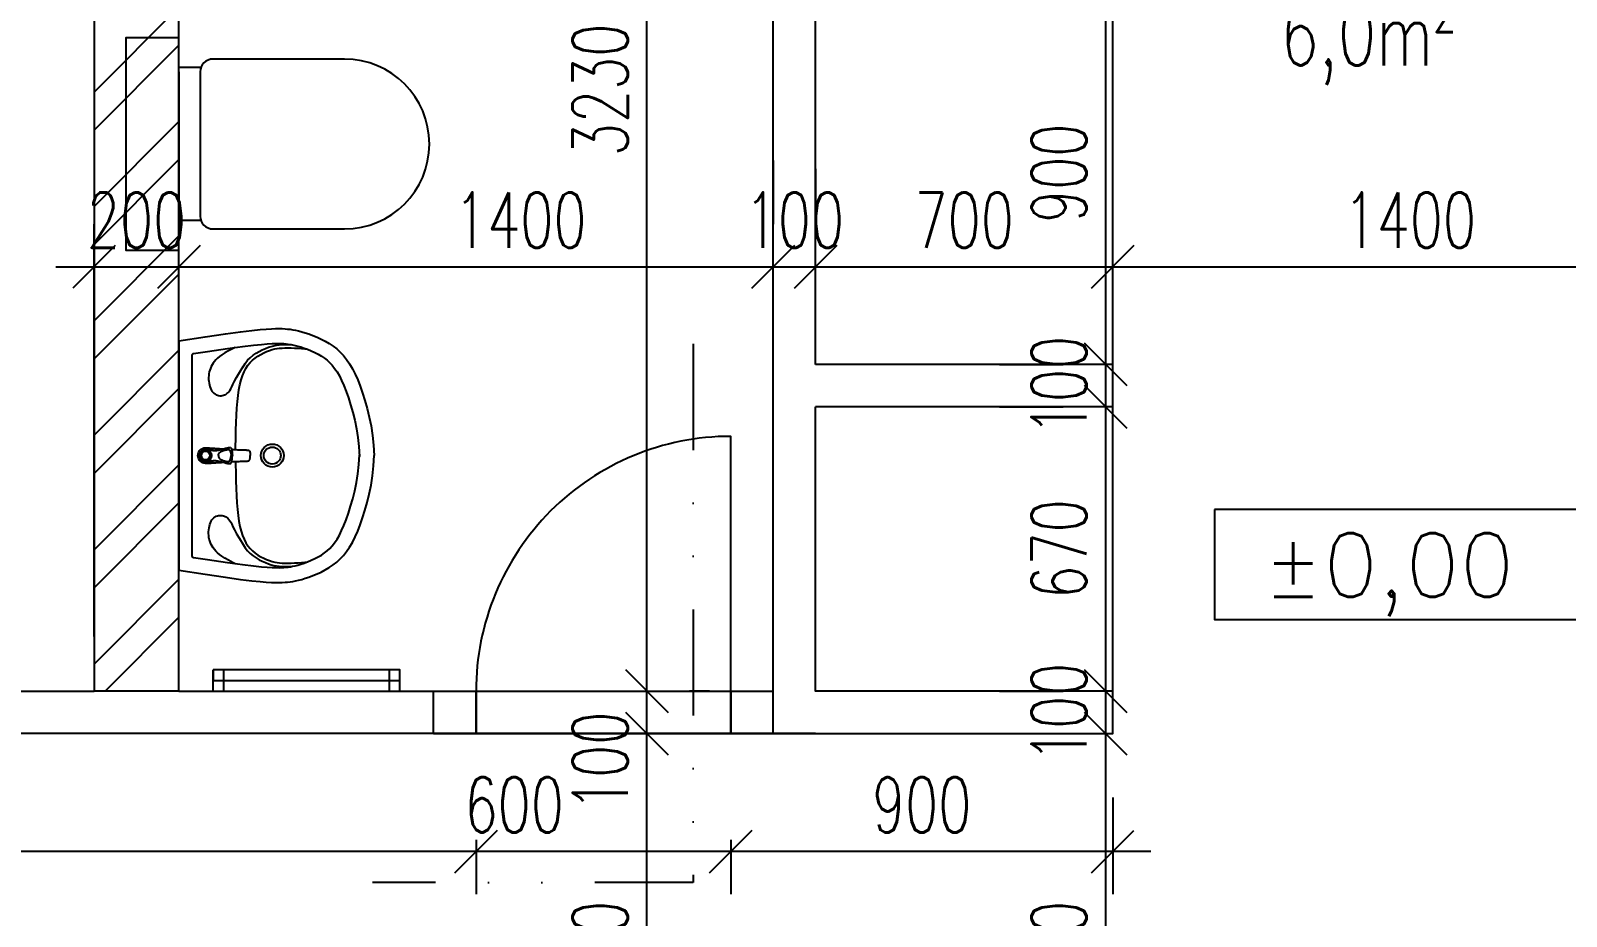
# Model space of a CAD drawing. Header units: millimetres. Extents: x 462666 to 1244237, y 2328025 to 3795663.
# Drawn here: x 1081926 to 1085544, y 2841791 to 2843876 of the extents above; entities that cross this region are included whole.
import ezdxf
from ezdxf.enums import TextEntityAlignment as Align
from ezdxf.lldxf.tags import DXFTag

# ---------------------------------------------------------------- set-up
doc = ezdxf.new("R2010")
doc.units = ezdxf.units.MM
doc.linetypes.add('DIVIDE2', pattern=[0.625, 0.25, -0.125, 0, -0.125, 0, -0.125])
for name, color, linetype in [('DIM_100', 64, 'Continuous'), ('DVE_REZ', 1, 'Continuous'), ('KOTY', 96, 'Continuous'), ('MUR_POH', 64, 'Continuous'), ('MUR_REZ', 3, 'Continuous'), ('NAB_ZAR', 14, 'Continuous'), ('PLO_LIN', 6, 'Continuous'), ('POP_100', 8, 'Continuous'), ('SAN-POH', 151, 'Continuous')]:
    doc.layers.add(name, color=color, linetype=linetype)
doc.styles.add('ROMANS', font='arial.ttf', dxfattribs={"width": 0.85})
doc.styles.add('SIMPLEX', font='SIMPLEX.SHX', dxfattribs={"width": 0.7})
tags = doc.linetypes.add('DASHED', pattern=[0.75, 0.5, -0.25]).pattern_tags.tags
tags[6:7] = [DXFTag(74, 4), DXFTag(75, 0), DXFTag(340, '0'), DXFTag(46, 1.0), DXFTag(50, 0.0), DXFTag(44, 0.0), DXFTag(45, 0.0)]
tags[4:5] = [DXFTag(74, 4), DXFTag(75, 0), DXFTag(340, '0'), DXFTag(46, 1.0), DXFTag(50, 0.0), DXFTag(44, 0.0), DXFTag(45, 0.0)]
doc.dimstyles.new('PAJO1-studia', dxfattribs={"dimtxt": 160, "dimasz": 100, "dimexe": 100, "dimexo": 250, "dimgap": 45, "dimtad": 1, "dimdec": 0, "dimrnd": 5, "dimtxsty": 'ROMANS', "dimblk": 'OBLIQUE', "dimcen": 200, "dimdle": 90, "dimadec": 0, "dimazin": 0, "dimtfac": 1, "dimtdec": 0, "dimtmove": 1, "dimatfit": 3, "dimfxl": 1, "dimarcsym": 0})

# ---------------------------------------------------------------- blocks, each defined once
blk = doc.blocks.new('_OBLIQUE')
at = {"color": 0, "linetype": 'ByBlock'}
blk.add_line((-0.5, -0.5), (0.5, 0.5), dxfattribs=at)
blk = doc.blocks.new('*D117')
at = {"layer": 'Defpoints', "color": 0}
for p in [(1083275.2, 2842221.3), (1083377.8, 2842221.3), (1083800.2, 2841121.3)]:
    blk.add_point(p, dxfattribs=at)
at = {"layer": 'KOTY', "color": 0, "lineweight": -2}
for p, q in [((1083377.8, 2841031.3), (1083377.8, 2842311.3)), ((1083525.2, 2842221.3), (1083477.8, 2842221.3)), ((1083550.2, 2841121.3), (1083277.8, 2841121.3))]:
    blk.add_line(p, q, dxfattribs=at)
at = {"layer": 'KOTY', "color": 0, "lineweight": -2, "xscale": 100, "yscale": 100, "zscale": 100}
for p, rotation in [((1083377.8, 2842221.3), 90), ((1083377.8, 2841121.3), 270)]:
    blk.add_blockref('_OBLIQUE', p, dxfattribs=dict(at, rotation=rotation))
at = {"layer": 'KOTY', "color": 0, "insert": (1083267.8, 2841671.3), "char_height": 130, "attachment_point": 5, "rotation": 90, "style": 'SIMPLEX'}
blk.add_mtext('1100', dxfattribs=at)
blk = doc.blocks.new('*D116')
at = {"layer": 'Defpoints', "color": 0}
for p in [(1083275.2, 2842321.3), (1083377.8, 2842321.3), (1083275.2, 2842221.3)]:
    blk.add_point(p, dxfattribs=at)
at = {"layer": 'KOTY', "color": 0, "lineweight": -2}
for p, q in [((1083377.8, 2842131.3), (1083377.8, 2842411.3)), ((1083525.2, 2842321.3), (1083477.8, 2842321.3)), ((1083525.2, 2842221.3), (1083477.8, 2842221.3))]:
    blk.add_line(p, q, dxfattribs=at)
at = {"layer": 'KOTY', "color": 0, "lineweight": -2, "xscale": 100, "yscale": 100, "zscale": 100}
for p, rotation in [((1083377.8, 2842321.3), 90), ((1083377.8, 2842221.3), 270)]:
    blk.add_blockref('_OBLIQUE', p, dxfattribs=dict(at, rotation=rotation))
at = {"layer": 'KOTY', "color": 0, "insert": (1083267.8, 2842156.1), "char_height": 130, "attachment_point": 5, "rotation": 90, "style": 'SIMPLEX'}
blk.add_mtext('100', dxfattribs=at)
blk = doc.blocks.new('*D115')
at = {"layer": 'Defpoints', "color": 0}
for p in [(1083377.8, 2845551.6), (1083675.2, 2845551.6), (1083275.2, 2842321.3)]:
    blk.add_point(p, dxfattribs=at)
at = {"layer": 'KOTY', "color": 0, "lineweight": -2}
for p, q in [((1083377.8, 2842231.3), (1083377.8, 2845641.6)), ((1083425.2, 2845551.6), (1083277.8, 2845551.6)), ((1083525.2, 2842321.3), (1083477.8, 2842321.3))]:
    blk.add_line(p, q, dxfattribs=at)
at = {"layer": 'KOTY', "color": 0, "lineweight": -2, "xscale": 100, "yscale": 100, "zscale": 100}
for p, rotation in [((1083377.8, 2845551.6), 90), ((1083377.8, 2842321.3), 270)]:
    blk.add_blockref('_OBLIQUE', p, dxfattribs=dict(at, rotation=rotation))
at = {"layer": 'KOTY', "color": 0, "insert": (1083267.8, 2843737), "char_height": 130, "attachment_point": 5, "rotation": 90, "style": 'SIMPLEX'}
blk.add_mtext('3230', dxfattribs=at)
blk = doc.blocks.new('*D253')
at = {"layer": 'Defpoints', "color": 0}
for p in [(1084475.2, 2842321.3), (1083575.2, 2842221.3), (1083575.2, 2841943.5)]:
    blk.add_point(p, dxfattribs=at)
at = {"layer": 'KOTY', "color": 0, "lineweight": -2}
for p, q in [((1084475.2, 2842071.3), (1084475.2, 2841843.5)), ((1083575.2, 2841971.3), (1083575.2, 2841843.5)), ((1084565.2, 2841943.5), (1083485.2, 2841943.5))]:
    blk.add_line(p, q, dxfattribs=at)
at = {"layer": 'KOTY', "color": 0, "lineweight": -2, "xscale": 100, "yscale": 100, "zscale": 100, "rotation": 180}
blk.add_blockref('_OBLIQUE', (1083575.2, 2841943.5), dxfattribs=at)
at = {"layer": 'KOTY', "color": 0, "lineweight": -2, "xscale": 100, "yscale": 100, "zscale": 100}
blk.add_blockref('_OBLIQUE', (1084475.2, 2841943.5), dxfattribs=at)
at = {"layer": 'KOTY', "color": 0, "insert": (1084025.2, 2842053.5), "char_height": 130, "attachment_point": 5, "style": 'SIMPLEX'}
blk.add_mtext('900', dxfattribs=at)
blk = doc.blocks.new('*D254')
at = {"layer": 'Defpoints', "color": 0}
for p in [(1082975.2, 2842221.3), (1083575.2, 2842221.3), (1082975.2, 2841943.5)]:
    blk.add_point(p, dxfattribs=at)
at = {"layer": 'KOTY', "color": 0, "lineweight": -2}
for p, q in [((1082975.2, 2841971.3), (1082975.2, 2841843.5)), ((1083575.2, 2841971.3), (1083575.2, 2841843.5)), ((1083665.2, 2841943.5), (1082885.2, 2841943.5))]:
    blk.add_line(p, q, dxfattribs=at)
at = {"layer": 'KOTY', "color": 0, "lineweight": -2, "xscale": 100, "yscale": 100, "zscale": 100, "rotation": 180}
blk.add_blockref('_OBLIQUE', (1082975.2, 2841943.5), dxfattribs=at)
at = {"layer": 'KOTY', "color": 0, "lineweight": -2, "xscale": 100, "yscale": 100, "zscale": 100}
blk.add_blockref('_OBLIQUE', (1083575.2, 2841943.5), dxfattribs=at)
at = {"layer": 'KOTY', "color": 0, "insert": (1083065.2, 2842053.5), "char_height": 130, "attachment_point": 5, "style": 'SIMPLEX'}
blk.add_mtext('600', dxfattribs=at)
blk = doc.blocks.new('*D255')
at = {"layer": 'Defpoints', "color": 0}
for p in [(1079412.6, 2842221.3), (1082975.2, 2842221.3), (1079412.6, 2841943.5)]:
    blk.add_point(p, dxfattribs=at)
at = {"layer": 'KOTY', "color": 0, "lineweight": -2}
for p, q in [((1079412.6, 2841971.3), (1079412.6, 2841843.5)), ((1082975.2, 2841971.3), (1082975.2, 2841843.5)), ((1083065.2, 2841943.5), (1079322.6, 2841943.5))]:
    blk.add_line(p, q, dxfattribs=at)
at = {"layer": 'KOTY', "color": 0, "lineweight": -2, "xscale": 100, "yscale": 100, "zscale": 100, "rotation": 180}
blk.add_blockref('_OBLIQUE', (1079412.6, 2841943.5), dxfattribs=at)
at = {"layer": 'KOTY', "color": 0, "lineweight": -2, "xscale": 100, "yscale": 100, "zscale": 100}
blk.add_blockref('_OBLIQUE', (1082975.2, 2841943.5), dxfattribs=at)
at = {"layer": 'KOTY', "color": 0, "insert": (1081193.9, 2842053.5), "char_height": 130, "attachment_point": 5, "style": 'SIMPLEX'}
blk.add_mtext('3565', dxfattribs=at)
blk = doc.blocks.new('*D266')
at = {"layer": 'Defpoints', "color": 0}
for p in [(1084458.7, 2842221.3), (1084458.7, 2842221.3), (1084775.2, 2841121.3)]:
    blk.add_point(p, dxfattribs=at)
at = {"layer": 'KOTY', "color": 0, "lineweight": -2}
for p, q in [((1084458.7, 2841031.3), (1084458.7, 2842311.3)), ((1084208.7, 2842221.3), (1084358.7, 2842221.3)), ((1084525.2, 2841121.3), (1084358.7, 2841121.3))]:
    blk.add_line(p, q, dxfattribs=at)
at = {"layer": 'KOTY', "color": 0, "lineweight": -2, "xscale": 100, "yscale": 100, "zscale": 100}
for p, rotation in [((1084458.7, 2842221.3), 90), ((1084458.7, 2841121.3), 270)]:
    blk.add_blockref('_OBLIQUE', p, dxfattribs=dict(at, rotation=rotation))
at = {"layer": 'KOTY', "color": 0, "insert": (1084348.7, 2841671.3), "char_height": 130, "attachment_point": 5, "rotation": 90, "style": 'SIMPLEX'}
blk.add_mtext('1100', dxfattribs=at)
blk = doc.blocks.new('*D267')
at = {"layer": 'Defpoints', "color": 0}
for p in [(1084458.7, 2842321.3), (1084458.7, 2842321.3), (1084458.7, 2842221.3)]:
    blk.add_point(p, dxfattribs=at)
at = {"layer": 'KOTY', "color": 0, "lineweight": -2}
for p, q in [((1084458.7, 2842131.3), (1084458.7, 2842411.3)), ((1084208.7, 2842321.3), (1084358.7, 2842321.3)), ((1084208.7, 2842221.3), (1084358.7, 2842221.3))]:
    blk.add_line(p, q, dxfattribs=at)
at = {"layer": 'KOTY', "color": 0, "lineweight": -2, "xscale": 100, "yscale": 100, "zscale": 100}
for p, rotation in [((1084458.7, 2842321.3), 90), ((1084458.7, 2842221.3), 270)]:
    blk.add_blockref('_OBLIQUE', p, dxfattribs=dict(at, rotation=rotation))
at = {"layer": 'KOTY', "color": 0, "insert": (1084348.7, 2842271.3), "char_height": 130, "attachment_point": 5, "rotation": 90, "style": 'SIMPLEX'}
blk.add_mtext('100', dxfattribs=at)
blk = doc.blocks.new('*D268')
at = {"layer": 'Defpoints', "color": 0}
for p in [(1084458.7, 2842990.8), (1084458.7, 2842990.8), (1084458.7, 2842321.3)]:
    blk.add_point(p, dxfattribs=at)
at = {"layer": 'KOTY', "color": 0, "lineweight": -2}
for p, q in [((1084458.7, 2842231.3), (1084458.7, 2843080.8)), ((1084208.7, 2842990.8), (1084358.7, 2842990.8)), ((1084208.7, 2842321.3), (1084358.7, 2842321.3))]:
    blk.add_line(p, q, dxfattribs=at)
at = {"layer": 'KOTY', "color": 0, "lineweight": -2, "xscale": 100, "yscale": 100, "zscale": 100}
for p, rotation in [((1084458.7, 2842990.8), 90), ((1084458.7, 2842321.3), 270)]:
    blk.add_blockref('_OBLIQUE', p, dxfattribs=dict(at, rotation=rotation))
at = {"layer": 'KOTY', "color": 0, "insert": (1084348.7, 2842656), "char_height": 130, "attachment_point": 5, "rotation": 90, "style": 'SIMPLEX'}
blk.add_mtext('670', dxfattribs=at)
blk = doc.blocks.new('*D269')
at = {"layer": 'Defpoints', "color": 0}
for p in [(1084458.7, 2843090.8), (1084458.7, 2843090.8), (1084458.7, 2842990.8)]:
    blk.add_point(p, dxfattribs=at)
at = {"layer": 'KOTY', "color": 0, "lineweight": -2}
for p, q in [((1084458.7, 2842900.8), (1084458.7, 2843180.8)), ((1084208.7, 2843090.8), (1084358.7, 2843090.8)), ((1084208.7, 2842990.8), (1084358.7, 2842990.8))]:
    blk.add_line(p, q, dxfattribs=at)
at = {"layer": 'KOTY', "color": 0, "lineweight": -2, "xscale": 100, "yscale": 100, "zscale": 100}
for p, rotation in [((1084458.7, 2843090.8), 90), ((1084458.7, 2842990.8), 270)]:
    blk.add_blockref('_OBLIQUE', p, dxfattribs=dict(at, rotation=rotation))
at = {"layer": 'KOTY', "color": 0, "insert": (1084348.7, 2843040.8), "char_height": 130, "attachment_point": 5, "rotation": 90, "style": 'SIMPLEX'}
blk.add_mtext('100', dxfattribs=at)
blk = doc.blocks.new('*D270')
at = {"layer": 'Defpoints', "color": 0}
for p in [(1084458.7, 2843990.8), (1084475.2, 2843990.8), (1084458.7, 2843090.8)]:
    blk.add_point(p, dxfattribs=at)
at = {"layer": 'KOTY', "color": 0, "lineweight": -2}
for p, q in [((1084458.7, 2843000.8), (1084458.7, 2844080.8)), ((1084225.2, 2843990.8), (1084358.7, 2843990.8)), ((1084208.7, 2843090.8), (1084358.7, 2843090.8))]:
    blk.add_line(p, q, dxfattribs=at)
at = {"layer": 'KOTY', "color": 0, "lineweight": -2, "xscale": 100, "yscale": 100, "zscale": 100}
for p, rotation in [((1084458.7, 2843990.8), 90), ((1084458.7, 2843090.8), 270)]:
    blk.add_blockref('_OBLIQUE', p, dxfattribs=dict(at, rotation=rotation))
at = {"layer": 'KOTY', "color": 0, "insert": (1084348.7, 2843540.8), "char_height": 130, "attachment_point": 5, "rotation": 90, "style": 'SIMPLEX'}
blk.add_mtext('900', dxfattribs=at)
blk = doc.blocks.new('*D314')
at = {"layer": 'Defpoints', "color": 0}
for p in [(1082275.2, 2843320.5), (1082075.2, 2842199.7), (1082275.2, 2842199.7)]:
    blk.add_point(p, dxfattribs=at)
at = {"layer": 'KOTY', "color": 0, "lineweight": -2}
for p, q in [((1082075.2, 2842449.7), (1082075.2, 2843420.5)), ((1082275.2, 2842449.7), (1082275.2, 2843420.5)), ((1081985.2, 2843320.5), (1082365.2, 2843320.5))]:
    blk.add_line(p, q, dxfattribs=at)
at = {"layer": 'KOTY', "color": 0, "lineweight": -2, "xscale": 100, "yscale": 100, "zscale": 100, "rotation": 180}
blk.add_blockref('_OBLIQUE', (1082075.2, 2843320.5), dxfattribs=at)
at = {"layer": 'KOTY', "color": 0, "lineweight": -2, "xscale": 100, "yscale": 100, "zscale": 100}
blk.add_blockref('_OBLIQUE', (1082275.2, 2843320.5), dxfattribs=at)
at = {"layer": 'KOTY', "color": 0, "insert": (1082175.2, 2843430.5), "char_height": 130, "attachment_point": 5, "style": 'SIMPLEX'}
blk.add_mtext('200', dxfattribs=at)
blk = doc.blocks.new('*D315')
at = {"layer": 'Defpoints', "color": 0}
for p in [(1083675.2, 2843320.5), (1083675.2, 2843320.5), (1082275.2, 2842199.7)]:
    blk.add_point(p, dxfattribs=at)
at = {"layer": 'KOTY', "color": 0, "lineweight": -2}
for p, q in [((1083675.2, 2843570.5), (1083675.2, 2843420.5)), ((1082275.2, 2842449.7), (1082275.2, 2843420.5)), ((1082185.2, 2843320.5), (1083765.2, 2843320.5))]:
    blk.add_line(p, q, dxfattribs=at)
at = {"layer": 'KOTY', "color": 0, "lineweight": -2, "xscale": 100, "yscale": 100, "zscale": 100, "rotation": 180}
blk.add_blockref('_OBLIQUE', (1082275.2, 2843320.5), dxfattribs=at)
at = {"layer": 'KOTY', "color": 0, "lineweight": -2, "xscale": 100, "yscale": 100, "zscale": 100}
blk.add_blockref('_OBLIQUE', (1083675.2, 2843320.5), dxfattribs=at)
at = {"layer": 'KOTY', "color": 0, "insert": (1083079.5, 2843430.5), "char_height": 130, "attachment_point": 5, "style": 'SIMPLEX'}
blk.add_mtext('1400', dxfattribs=at)
blk = doc.blocks.new('*D316')
at = {"layer": 'Defpoints', "color": 0}
for p in [(1083675.2, 2843320.5), (1083775.2, 2843320.5), (1083775.2, 2843301.4)]:
    blk.add_point(p, dxfattribs=at)
at = {"layer": 'KOTY', "color": 0, "lineweight": -2}
for p, q in [((1083675.2, 2843570.5), (1083675.2, 2843420.5)), ((1083775.2, 2843551.4), (1083775.2, 2843420.5)), ((1083585.2, 2843320.5), (1083865.2, 2843320.5))]:
    blk.add_line(p, q, dxfattribs=at)
at = {"layer": 'KOTY', "color": 0, "lineweight": -2, "xscale": 100, "yscale": 100, "zscale": 100, "rotation": 180}
blk.add_blockref('_OBLIQUE', (1083675.2, 2843320.5), dxfattribs=at)
at = {"layer": 'KOTY', "color": 0, "lineweight": -2, "xscale": 100, "yscale": 100, "zscale": 100}
blk.add_blockref('_OBLIQUE', (1083775.2, 2843320.5), dxfattribs=at)
at = {"layer": 'KOTY', "color": 0, "insert": (1083725.2, 2843430.5), "char_height": 130, "attachment_point": 5, "style": 'SIMPLEX'}
blk.add_mtext('100', dxfattribs=at)
blk = doc.blocks.new('*D317')
at = {"layer": 'Defpoints', "color": 0}
for p in [(1083775.2, 2843301.4), (1084475.2, 2843320.5), (1084475.2, 2842851.4)]:
    blk.add_point(p, dxfattribs=at)
at = {"layer": 'KOTY', "color": 0, "lineweight": -2}
for p, q in [((1083775.2, 2843551.4), (1083775.2, 2843420.5)), ((1084475.2, 2843101.4), (1084475.2, 2843420.5)), ((1083685.2, 2843320.5), (1084565.2, 2843320.5))]:
    blk.add_line(p, q, dxfattribs=at)
at = {"layer": 'KOTY', "color": 0, "lineweight": -2, "xscale": 100, "yscale": 100, "zscale": 100, "rotation": 180}
blk.add_blockref('_OBLIQUE', (1083775.2, 2843320.5), dxfattribs=at)
at = {"layer": 'KOTY', "color": 0, "lineweight": -2, "xscale": 100, "yscale": 100, "zscale": 100}
blk.add_blockref('_OBLIQUE', (1084475.2, 2843320.5), dxfattribs=at)
at = {"layer": 'KOTY', "color": 0, "insert": (1084125.2, 2843430.5), "char_height": 130, "attachment_point": 5, "style": 'SIMPLEX'}
blk.add_mtext('700', dxfattribs=at)
blk = doc.blocks.new('*D318')
at = {"layer": 'Defpoints', "color": 0}
for p in [(1085875.2, 2843320.5), (1084475.2, 2842851.4), (1085875.2, 2842831.8)]:
    blk.add_point(p, dxfattribs=at)
at = {"layer": 'KOTY', "color": 0, "lineweight": -2}
for p, q in [((1084475.2, 2843101.4), (1084475.2, 2843420.5)), ((1085875.2, 2843081.8), (1085875.2, 2843420.5)), ((1084385.2, 2843320.5), (1085965.2, 2843320.5))]:
    blk.add_line(p, q, dxfattribs=at)
at = {"layer": 'KOTY', "color": 0, "lineweight": -2, "xscale": 100, "yscale": 100, "zscale": 100, "rotation": 180}
blk.add_blockref('_OBLIQUE', (1084475.2, 2843320.5), dxfattribs=at)
at = {"layer": 'KOTY', "color": 0, "lineweight": -2, "xscale": 100, "yscale": 100, "zscale": 100}
blk.add_blockref('_OBLIQUE', (1085875.2, 2843320.5), dxfattribs=at)
at = {"layer": 'KOTY', "color": 0, "insert": (1085175.2, 2843430.5), "char_height": 130, "attachment_point": 5, "style": 'SIMPLEX'}
blk.add_mtext('1400', dxfattribs=at)

msp = doc.modelspace()

# ---------------------------------------------------------------- hatches: boundary and pattern name
at = {"layer": 'POP_100'}
h = msp.add_hatch(dxfattribs=at)
h.set_pattern_fill('ANSI32', color=8, scale=20, style=0)
h.paths.add_polyline_path([(1082275.2, 2844326.8), (1082275.2, 2844751.6), (1082275.2, 2845551.6), (1082075.2, 2845551.6), (1082075.2, 2842321.3), (1082275.2, 2842321.3), (1082275.2, 2843359.6), (1082150.2, 2843359.6), (1082150.2, 2843859.6), (1082275.2, 2843859.6), (1082275.2, 2844162.8)])
h.paths.add_polyline_path([(1082025.7, 2845178.4), (1082025.7, 2845373.4), (1082324.7, 2845373.4), (1082324.7, 2845178.4)], flags=9)
h.paths.add_polyline_path([(1082275.2, 2843359.6), (1082275.2, 2843859.6), (1082150.2, 2843859.6), (1082150.2, 2843359.6)])
h.paths.add_polyline_path([(1082025.7, 2843333), (1082025.7, 2843528), (1082324.7, 2843528), (1082324.7, 2843333)], flags=9)
h.paths.add_polyline_path([(1082025.7, 2843333), (1082025.7, 2843528), (1082324.7, 2843528), (1082324.7, 2843333)], flags=24)

# ---------------------------------------------------------------- linework, layer by layer
at = {"layer": 'DVE_REZ', "linetype": 'ByBlock'}
msp.add_lwpolyline([(1083575.2, 2842321.3), (1083575.2, 2842921.3, 0.414214), (1082975.2, 2842321.3)], format="xyb", dxfattribs=at)
at = {"layer": 'KOTY', "flags": 128}
for points in [[(1082356, 2842321.3), (1082356, 2842371.3)], [(1082381, 2842321.3), (1082381, 2842371.3)], [(1082771, 2842321.3), (1082771, 2842371.3)], [(1082796, 2842321.3), (1082796, 2842371.3)]]:
    msp.add_lwpolyline(points, dxfattribs=at)
msp.add_lwpolyline([(1082356, 2842371.3), (1082356, 2842346.3), (1082796, 2842346.3), (1082796, 2842371.3)], close=True, dxfattribs=at)
at = {"layer": 'MUR_POH', "color": 8, "linetype": 'DASHED', "ltscale": 250, "flags": 128}
msp.add_lwpolyline([(1082275.2, 2843859.6), (1082150.2, 2843859.6), (1082150.2, 2843359.6), (1082275.2, 2843359.6)], close=True, dxfattribs=at)
at = {"layer": 'MUR_POH', "flags": 128}
msp.add_lwpolyline([(1083775.2, 2842221.3), (1083575.2, 2842221.3)], dxfattribs=at)
at = {"layer": 'MUR_REZ'}
for p, q in [((1083675.2, 2842321.3), (1083675.2, 2844090.8)), ((1082975.2, 2842221.3), (1082975.2, 2842321.3)), ((1083575.2, 2842321.3), (1083675.2, 2842321.3))]:
    msp.add_line(p, q, dxfattribs=at)
at = {"layer": 'MUR_REZ', "flags": 128}
for points in [[(1082075.2, 2845551.6), (1082075.2, 2842321.3)], [(1082275.2, 2842321.3), (1082275.2, 2845551.6)], [(1083775.2, 2843090.8), (1083775.2, 2843990.8), (1084475.2, 2843990.8)], [(1084475.2, 2843090.8), (1083775.2, 2843090.8)], [(1084475.2, 2842990.8), (1084475.2, 2843090.8)], [(1083575.2, 2842221.3), (1084475.2, 2842221.3), (1084475.2, 2842321.3), (1083775.2, 2842321.3), (1083775.2, 2842990.8)], [(1084475.2, 2842990.8), (1083775.2, 2842990.8)], [(1079412.6, 2842321.3), (1082075.2, 2842321.3)], [(1082275.2, 2842321.3), (1082975.2, 2842321.3)], [(1082975.2, 2842221.3), (1082975.2, 2842321.3)], [(1082975.2, 2842321.3), (1082975.2, 2842221.3)], [(1082975.2, 2842321.3), (1082975.2, 2842321.3)], [(1082975.2, 2842221.3), (1082975.2, 2842321.3)], [(1083575.2, 2842221.3), (1083575.2, 2842321.3)], [(1083575.2, 2842321.3), (1083575.2, 2842221.3)], [(1083575.2, 2842321.3), (1083575.2, 2842321.3)], [(1083575.2, 2842221.3), (1083575.2, 2842321.3)], [(1082975.2, 2842221.3), (1079412.6, 2842221.3)], [(1083775.2, 2842221.3), (1083575.2, 2842221.3)]]:
    msp.add_lwpolyline(points, dxfattribs=at)
at = {"layer": 'MUR_REZ', "linetype": 'DIVIDE2', "ltscale": 1000, "flags": 128}
msp.add_lwpolyline([(1083486.5, 2843139.1), (1083486.5, 2841870.4), (1082730.9, 2841870.4)], dxfattribs=at)
at = {"layer": 'NAB_ZAR'}
msp.add_line((1082875.2, 2842221.3), (1082875.2, 2842321.3), dxfattribs=at)
at = {"layer": 'NAB_ZAR', "flags": 128}
for points in [[(1082875.2, 2842321.3), (1082975.2, 2842321.3)], [(1082975.2, 2842321.3), (1083575.2, 2842321.3)], [(1083575.2, 2842321.3), (1083675.2, 2842321.3)], [(1083575.2, 2842321.3), (1083632.3, 2842321.3)], [(1083675.2, 2842221.3), (1083675.2, 2842321.3)], [(1082875.2, 2842221.3), (1082975.2, 2842221.3)], [(1083575.2, 2842221.3), (1082975.2, 2842221.3)], [(1082975.2, 2842221.3), (1083575.2, 2842221.3)], [(1083575.2, 2842221.3), (1083675.2, 2842221.3)]]:
    msp.add_lwpolyline(points, dxfattribs=at)
at = {"layer": 'PLO_LIN', "color": 1}
msp.add_lwpolyline([(1084714.6, 2842748.8), (1084714.6, 2842489.7), (1085637.9, 2842489.7), (1085637.9, 2842748.8)], close=True, dxfattribs=at)
msp.add_lwpolyline([(1082275.2, 2842321.3), (1082075.2, 2842321.3)], dxfattribs=at)
at = {"layer": 'SAN-POH'}
for p, q in [((1082275.2, 2843146.1), (1082275.2, 2842606.1)), ((1082305.2, 2843111), (1082305.2, 2842641.1)), ((1082309.4, 2843116), (1082342.3, 2843121.1)), ((1082342.3, 2843121.1), (1082389.6, 2843128.1)), ((1082389.6, 2843128.1), (1082425.1, 2843132.9)), ((1082425.1, 2843132.9), (1082450.9, 2843136.1)), ((1082450.9, 2843136.1), (1082469.5, 2843137.9)), ((1082469.5, 2843137.9), (1082483.4, 2843139)), ((1082483.4, 2843139), (1082494.7, 2843139.7)), ((1082494.7, 2843139.7), (1082503.8, 2843140)), ((1082503.8, 2843140), (1082511.1, 2843140.1)), ((1082511.1, 2843140.1), (1082517.2, 2843140)), ((1082517.2, 2843140), (1082522.4, 2843139.7)), ((1082522.4, 2843139.7), (1082527.5, 2843139.2)), ((1082527.5, 2843139.2), (1082532.5, 2843138.6)), ((1082532.5, 2843138.6), (1082537.7, 2843137.8)), ((1082537.7, 2843137.8), (1082543, 2843136.8)), ((1082543, 2843136.8), (1082548.7, 2843135.5)), ((1082548.7, 2843135.5), (1082555.1, 2843133.9)), ((1082555.1, 2843133.9), (1082562.1, 2843131.8)), ((1082562.1, 2843131.8), (1082569.9, 2843129.2)), ((1082569.9, 2843129.2), (1082578.1, 2843126.2)), ((1082578.1, 2843126.2), (1082586.6, 2843122.7)), ((1082586.6, 2843122.7), (1082595, 2843118.9)), ((1082595, 2843118.9), (1082603.2, 2843114.7)), ((1082603.2, 2843114.7), (1082610.9, 2843110.2)), ((1082610.9, 2843110.2), (1082617.9, 2843105.5)), ((1082617.9, 2843105.5), (1082624.4, 2843100.3)), ((1082624.4, 2843100.3), (1082630.5, 2843094.7)), ((1082630.5, 2843094.7), (1082636.3, 2843088.5)), ((1082636.3, 2843088.5), (1082642, 2843081.3)), ((1082642, 2843081.3), (1082647.6, 2843073.1)), ((1082647.6, 2843073.1), (1082653.1, 2843063.7)), ((1082653.1, 2843063.7), (1082658.5, 2843052.9)), ((1082658.5, 2843052.9), (1082663.9, 2843040.7)), ((1082663.9, 2843040.7), (1082669.3, 2843027)), ((1082669.3, 2843027), (1082674.5, 2843012)), ((1082674.5, 2843012), (1082679.7, 2842995.5)), ((1082679.7, 2842995.5), (1082684.7, 2842977.8)), ((1082684.7, 2842977.8), (1082689.3, 2842959)), ((1082689.3, 2842959), (1082693.4, 2842939.3)), ((1082693.4, 2842939.3), (1082696.7, 2842918.8)), ((1082696.7, 2842918.8), (1082699, 2842897.4)), ((1082699, 2842897.4), (1082700.3, 2842874.2)), ((1082696.7, 2842833.4), (1082699, 2842854.7)), ((1082699, 2842854.7), (1082700.3, 2842877.9)), ((1082693.4, 2842812.8), (1082696.7, 2842833.4)), ((1082684.7, 2842774.3), (1082689.3, 2842793.1)), ((1082689.3, 2842793.1), (1082693.4, 2842812.8)), ((1082674.5, 2842740.2), (1082679.7, 2842756.6)), ((1082679.7, 2842756.6), (1082684.7, 2842774.3)), ((1082658.5, 2842699.3), (1082663.9, 2842711.5)), ((1082663.9, 2842711.5), (1082669.3, 2842725.1)), ((1082669.3, 2842725.1), (1082674.5, 2842740.2)), ((1082636.3, 2842663.7), (1082642, 2842670.8)), ((1082642, 2842670.8), (1082647.6, 2842679)), ((1082647.6, 2842679), (1082653.1, 2842688.5)), ((1082653.1, 2842688.5), (1082658.5, 2842699.3)), ((1082309.4, 2842636.2), (1082342.3, 2842631)), ((1082595, 2842633.3), (1082603.2, 2842637.5)), ((1082603.2, 2842637.5), (1082610.9, 2842641.9)), ((1082610.9, 2842641.9), (1082617.9, 2842646.7)), ((1082617.9, 2842646.7), (1082624.4, 2842651.8)), ((1082624.4, 2842651.8), (1082630.5, 2842657.4)), ((1082630.5, 2842657.4), (1082636.3, 2842663.7)), ((1082342.3, 2842631), (1082389.6, 2842624)), ((1082389.6, 2842624), (1082425.1, 2842619.2)), ((1082425.1, 2842619.2), (1082450.9, 2842616.1)), ((1082450.9, 2842616.1), (1082469.5, 2842614.2)), ((1082469.5, 2842614.2), (1082483.4, 2842613.1)), ((1082483.4, 2842613.1), (1082494.7, 2842612.5)), ((1082494.7, 2842612.5), (1082503.8, 2842612.1)), ((1082503.8, 2842612.1), (1082511.1, 2842612)), ((1082511.1, 2842612), (1082517.2, 2842612.2)), ((1082517.2, 2842612.2), (1082522.4, 2842612.5)), ((1082522.4, 2842612.5), (1082527.5, 2842612.9)), ((1082527.5, 2842612.9), (1082532.5, 2842613.5)), ((1082532.5, 2842613.5), (1082537.7, 2842614.3)), ((1082537.7, 2842614.3), (1082543, 2842615.3)), ((1082543, 2842615.3), (1082548.7, 2842616.6)), ((1082548.7, 2842616.6), (1082555.1, 2842618.3)), ((1082555.1, 2842618.3), (1082562.1, 2842620.4)), ((1082562.1, 2842620.4), (1082569.9, 2842622.9)), ((1082569.9, 2842622.9), (1082578.1, 2842626)), ((1082578.1, 2842626), (1082586.6, 2842629.4)), ((1082586.6, 2842629.4), (1082595, 2842633.3))]:
    msp.add_line(p, q, dxfattribs=at)
at = {"layer": 'SAN-POH', "flags": 128}
for points in [[(1084475.2, 2842321.3), (1084475.2, 2845451.6)], [(1082275.2, 2843146.1), (1082337, 2843155.7), (1082384.7, 2843162.8), (1082420.6, 2843167.7), (1082447, 2843170.9), (1082466.4, 2843172.8), (1082481, 2843173.9), (1082493, 2843174.6), (1082502.9, 2843175), (1082511.3, 2843175.1), (1082518.6, 2843175), (1082525.1, 2843174.6), (1082531.2, 2843174), (1082537.3, 2843173.3), (1082543.5, 2843172.3), (1082550.1, 2843171.1), (1082557, 2843169.5), (1082564.5, 2843167.6), (1082572.6, 2843165.2), (1082581.4, 2843162.3), (1082590.7, 2843158.8), (1082600.5, 2843154.9), (1082610.3, 2843150.4), (1082620, 2843145.4), (1082629.5, 2843139.8), (1082638.5, 2843133.8), (1082647.1, 2843127), (1082655.2, 2843119.6), (1082662.9, 2843111.3), (1082670.2, 2843102), (1082677.2, 2843091.8), (1082683.8, 2843080.4), (1082690.2, 2843067.9), (1082696.3, 2843054.1), (1082702.1, 2843039.2), (1082707.7, 2843023), (1082713.2, 2843005.5), (1082718.5, 2842986.8), (1082723.5, 2842966.8), (1082727.8, 2842945.7), (1082731.4, 2842923.5), (1082733.9, 2842900.2), (1082735.2, 2842876.1)], [(1082407.8, 2843130.6), (1082403.3, 2843128.5), (1082392.2, 2843122.8), (1082383.4, 2843117.7), (1082376.5, 2843113.2), (1082370.9, 2843109.1), (1082366.4, 2843105.1), (1082362.4, 2843101.1), (1082358.9, 2843097.2), (1082355.9, 2843093.3), (1082353.3, 2843089.4), (1082351.1, 2843085.4), (1082349.3, 2843081.3), (1082347.9, 2843077.1), (1082346.7, 2843072.9), (1082345.9, 2843068.6), (1082345.4, 2843064.3), (1082345.2, 2843059.9), (1082345.2, 2843055.5), (1082345.5, 2843051), (1082346.1, 2843046.6), (1082346.9, 2843042.4), (1082348, 2843038.3), (1082349.4, 2843034.4), (1082351.1, 2843030.9), (1082353, 2843027.7), (1082355.2, 2843025), (1082357.6, 2843022.6), (1082360.2, 2843020.6), (1082362.9, 2843019), (1082365.7, 2843017.9), (1082368.6, 2843017.2), (1082371.5, 2843016.9), (1082374.4, 2843016.9), (1082377.3, 2843017.3), (1082380.1, 2843018), (1082382.8, 2843019), (1082385.4, 2843020.2), (1082387.9, 2843021.8), (1082390.3, 2843023.8), (1082392.7, 2843026.3), (1082395, 2843029.4), (1082397.3, 2843033.2), (1082399.7, 2843037.9), (1082402.5, 2843043.6), (1082406.2, 2843050.9), (1082411.1, 2843060.1), (1082417.7, 2843071.5), (1082426.4, 2843085.6)], [(1082408.7, 2842890), (1082408.7, 2842896.6), (1082408.9, 2842916.4), (1082409.3, 2842935.6), (1082409.9, 2842953.9), (1082410.7, 2842971.3), (1082411.8, 2842987.7), (1082413.1, 2843003.1), (1082414.7, 2843017.4), (1082416.7, 2843030.6), (1082419, 2843042.9), (1082421.8, 2843054), (1082425.1, 2843064.1), (1082428.9, 2843073.2), (1082433.1, 2843081.3), (1082437.9, 2843088.5), (1082443.1, 2843094.9), (1082448.8, 2843100.6), (1082454.9, 2843105.7), (1082461.3, 2843110.3), (1082468.1, 2843114.3), (1082475, 2843117.8), (1082481.8, 2843120.8), (1082488.5, 2843123.4), (1082494.9, 2843125.4), (1082500.9, 2843127), (1082506.6, 2843128.1), (1082512.4, 2843128.9), (1082518.3, 2843129.3), (1082524.7, 2843129.5), (1082531.7, 2843129.5), (1082539.5, 2843129.4), (1082547.7, 2843129), (1082556.1, 2843128.6), (1082564.2, 2843127.9), (1082571.7, 2843127.1), (1082578.1, 2843126.2)], [(1082426.2, 2843085.2), (1082426.2, 2843085.3), (1082431.4, 2843093.2), (1082437.1, 2843100.3), (1082443.3, 2843106.5), (1082450, 2843112.1), (1082457, 2843117), (1082464.2, 2843121.3), (1082471.5, 2843125.1), (1082478.8, 2843128.3), (1082485.9, 2843130.9), (1082492.7, 2843133.1), (1082499.1, 2843134.8), (1082505.3, 2843136), (1082511.5, 2843136.8), (1082517.9, 2843137.3), (1082524.6, 2843137.5), (1082531.8, 2843137.5), (1082539.8, 2843137.4), (1082540.2, 2843137.3)], [(1082336.9, 2842894.3), (1082339.2, 2842894.2), (1082341.1, 2842894.2), (1082342.8, 2842894.1), (1082344.2, 2842894), (1082345.5, 2842894), (1082346.6, 2842893.9), (1082347.7, 2842893.8), (1082348.7, 2842893.8), (1082349.8, 2842893.7), (1082350.9, 2842893.6), (1082352, 2842893.6), (1082353.2, 2842893.5), (1082354.4, 2842893.4), (1082355.8, 2842893.3), (1082357.2, 2842893.2), (1082358.7, 2842893.1), (1082360.2, 2842893), (1082361.7, 2842892.9), (1082363.2, 2842892.8), (1082364.7, 2842892.7), (1082366.3, 2842892.6), (1082368.1, 2842892.4), (1082370, 2842892.3), (1082372, 2842892.2), (1082374.4, 2842892), (1082376.9, 2842891.9), (1082379.3, 2842891.7)], [(1082338.8, 2842891.1), (1082340.1, 2842891), (1082341.3, 2842890.9), (1082342.5, 2842890.8), (1082343.7, 2842890.7), (1082344.7, 2842890.5), (1082345.8, 2842890.3), (1082346.8, 2842890.1), (1082347.9, 2842889.9), (1082348.9, 2842889.7), (1082349.8, 2842889.5), (1082350.7, 2842889.3), (1082351.6, 2842889.1), (1082352.4, 2842888.9), (1082353.2, 2842888.7), (1082354, 2842888.5), (1082354.7, 2842888.4), (1082355.4, 2842888.2), (1082356.1, 2842888.1), (1082356.7, 2842888), (1082357.4, 2842887.9), (1082358.1, 2842887.8), (1082358.8, 2842887.8), (1082359.5, 2842887.8), (1082360.2, 2842887.8), (1082360.9, 2842887.8), (1082361.7, 2842887.9), (1082362.5, 2842888), (1082363.4, 2842888.1), (1082364.4, 2842888.3), (1082365.6, 2842888.5), (1082366.9, 2842888.7), (1082368.3, 2842889), (1082369.9, 2842889.3), (1082371.7, 2842889.7), (1082373.6, 2842890.2), (1082375.6, 2842890.7), (1082377.9, 2842891.3), (1082380.2, 2842891.9), (1082382.5, 2842892.6), (1082384.7, 2842893.2), (1082386.8, 2842893.8), (1082388.7, 2842894.3), (1082390.3, 2842894.6), (1082391.7, 2842894.9), (1082392.9, 2842895.1), (1082393.8, 2842895.1), (1082394.7, 2842895.1), (1082395.4, 2842895.1), (1082396, 2842895), (1082396.6, 2842894.8), (1082397.2, 2842894.5), (1082397.7, 2842894.1), (1082398.2, 2842893.5), (1082398.6, 2842892.7), (1082399.1, 2842891.6), (1082399.6, 2842890), (1082400, 2842887.9), (1082400.4, 2842885), (1082400.8, 2842881.1), (1082401.1, 2842876.1)], [(1082368.4, 2842876.1), (1082368.4, 2842876.6), (1082368.4, 2842877.2), (1082368.5, 2842877.7), (1082368.6, 2842878.2), (1082368.6, 2842878.6), (1082368.7, 2842879.1), (1082368.9, 2842879.6), (1082369, 2842880), (1082369.2, 2842880.5), (1082369.4, 2842880.9), (1082369.6, 2842881.4), (1082369.9, 2842881.8), (1082370.2, 2842882.3), (1082370.6, 2842882.7), (1082371, 2842883.1), (1082371.5, 2842883.5), (1082372.1, 2842884), (1082372.7, 2842884.4), (1082373.4, 2842884.8), (1082374.2, 2842885.2), (1082375, 2842885.7), (1082375.8, 2842886.1), (1082376.7, 2842886.5), (1082377.6, 2842886.9), (1082378.5, 2842887.2), (1082379.4, 2842887.6), (1082380.3, 2842887.9), (1082381.2, 2842888.2), (1082382.1, 2842888.5), (1082382.9, 2842888.7), (1082383.8, 2842889), (1082384.6, 2842889.2), (1082385.4, 2842889.4), (1082386.2, 2842889.6), (1082387.1, 2842889.7), (1082387.9, 2842889.9), (1082388.7, 2842890), (1082389.4, 2842890.1), (1082390.2, 2842890.1), (1082390.9, 2842890.2), (1082391.6, 2842890.2), (1082392.2, 2842890.1), (1082392.8, 2842890.1), (1082393.3, 2842890), (1082393.7, 2842889.8), (1082394.1, 2842889.5), (1082394.4, 2842889.1), (1082394.8, 2842888.6), (1082395.2, 2842888), (1082395.5, 2842887.3), (1082395.9, 2842886.4), (1082396.2, 2842885.5), (1082396.6, 2842884.4), (1082396.9, 2842883.3), (1082397.3, 2842882), (1082397.6, 2842880.8), (1082397.8, 2842879.5), (1082398, 2842878.3), (1082398.2, 2842877.1), (1082398.2, 2842876.1)], [(1082399.4, 2842890.5), (1082402.7, 2842890.3), (1082406.3, 2842890.1), (1082409.8, 2842890), (1082413.4, 2842889.9), (1082416.9, 2842889.7), (1082420.2, 2842889.7), (1082423.3, 2842889.6), (1082426.1, 2842889.5), (1082428.6, 2842889.4), (1082430.7, 2842889.4), (1082432.5, 2842889.3), (1082433.9, 2842889.2), (1082435.2, 2842889.1), (1082436.1, 2842889.1), (1082437, 2842889), (1082437.7, 2842888.8), (1082438.4, 2842888.7), (1082438.9, 2842888.6), (1082439.4, 2842888.4), (1082439.9, 2842888.2), (1082440.3, 2842888), (1082440.7, 2842887.8), (1082441, 2842887.5), (1082441.4, 2842887.2), (1082441.7, 2842886.8), (1082441.9, 2842886.3), (1082442.2, 2842885.7), (1082442.4, 2842885.1), (1082442.6, 2842884.1), (1082442.7, 2842882.8), (1082442.8, 2842880.9), (1082442.9, 2842878.3), (1082442.9, 2842876.1)], [(1082275.2, 2842606.1), (1082337, 2842596.4), (1082384.7, 2842589.4), (1082420.6, 2842584.5), (1082447, 2842581.3), (1082466.4, 2842579.3), (1082481, 2842578.2), (1082493, 2842577.5), (1082502.9, 2842577.1), (1082511.3, 2842577), (1082518.6, 2842577.2), (1082525.1, 2842577.6), (1082531.2, 2842578.1), (1082537.3, 2842578.9), (1082543.5, 2842579.8), (1082550.1, 2842581), (1082557, 2842582.6), (1082564.5, 2842584.6), (1082572.6, 2842587), (1082581.4, 2842589.9), (1082590.7, 2842593.3), (1082600.5, 2842597.3), (1082610.3, 2842601.7), (1082620, 2842606.8), (1082629.5, 2842612.3), (1082638.5, 2842618.4), (1082647.1, 2842625.1), (1082655.2, 2842632.6), (1082662.9, 2842640.9), (1082670.2, 2842650.1), (1082677.2, 2842660.4), (1082683.8, 2842671.7), (1082690.2, 2842684.3), (1082696.3, 2842698), (1082702.1, 2842713), (1082707.7, 2842729.1), (1082713.2, 2842746.6), (1082718.5, 2842765.4), (1082723.5, 2842785.3), (1082727.8, 2842806.5), (1082731.4, 2842828.7), (1082733.9, 2842851.9), (1082735.2, 2842876.1)], [(1082336.9, 2842857.8), (1082339.2, 2842857.9), (1082341.1, 2842858), (1082342.8, 2842858), (1082344.2, 2842858.1), (1082345.5, 2842858.2), (1082346.6, 2842858.2), (1082347.7, 2842858.3), (1082348.7, 2842858.4), (1082349.8, 2842858.4), (1082350.9, 2842858.5), (1082352, 2842858.6), (1082353.2, 2842858.7), (1082354.4, 2842858.8), (1082355.8, 2842858.9), (1082357.2, 2842859), (1082358.7, 2842859.1), (1082360.2, 2842859.2), (1082361.7, 2842859.3), (1082363.2, 2842859.4), (1082364.7, 2842859.5), (1082366.3, 2842859.6), (1082368.1, 2842859.7), (1082370, 2842859.8), (1082372, 2842859.9), (1082374.4, 2842860.1), (1082376.9, 2842860.3), (1082379.3, 2842860.4)], [(1082338.8, 2842861.1), (1082340.1, 2842861.1), (1082341.3, 2842861.2), (1082342.5, 2842861.3), (1082343.7, 2842861.4), (1082344.7, 2842861.6), (1082345.8, 2842861.8), (1082346.8, 2842862), (1082347.9, 2842862.2), (1082348.9, 2842862.4), (1082349.8, 2842862.6), (1082350.7, 2842862.9), (1082351.6, 2842863.1), (1082352.4, 2842863.3), (1082353.2, 2842863.4), (1082354, 2842863.6), (1082354.7, 2842863.8), (1082355.4, 2842863.9), (1082356.1, 2842864), (1082356.7, 2842864.1), (1082357.4, 2842864.2), (1082358.1, 2842864.3), (1082358.8, 2842864.4), (1082359.5, 2842864.4), (1082360.2, 2842864.4), (1082360.9, 2842864.3), (1082361.7, 2842864.3), (1082362.5, 2842864.2), (1082363.4, 2842864), (1082364.4, 2842863.9), (1082365.6, 2842863.7), (1082366.9, 2842863.4), (1082368.3, 2842863.1), (1082369.9, 2842862.8), (1082371.7, 2842862.4), (1082373.6, 2842862), (1082375.6, 2842861.4), (1082377.9, 2842860.8), (1082380.2, 2842860.2), (1082382.5, 2842859.6), (1082384.7, 2842858.9), (1082386.8, 2842858.4), (1082388.7, 2842857.9), (1082390.3, 2842857.5), (1082391.7, 2842857.3), (1082392.9, 2842857.1), (1082393.8, 2842857), (1082394.7, 2842857), (1082395.4, 2842857), (1082396, 2842857.1), (1082396.6, 2842857.3), (1082397.2, 2842857.6), (1082397.7, 2842858), (1082398.2, 2842858.6), (1082398.6, 2842859.5), (1082399.1, 2842860.6), (1082399.6, 2842862.1), (1082400, 2842864.2), (1082400.4, 2842867.2), (1082400.8, 2842871), (1082401.1, 2842876.1)], [(1082368.4, 2842876.1), (1082368.4, 2842875.5), (1082368.4, 2842875), (1082368.5, 2842874.4), (1082368.6, 2842874), (1082368.6, 2842873.5), (1082368.7, 2842873), (1082368.9, 2842872.6), (1082369, 2842872.1), (1082369.2, 2842871.6), (1082369.4, 2842871.2), (1082369.6, 2842870.7), (1082369.9, 2842870.3), (1082370.2, 2842869.9), (1082370.6, 2842869.4), (1082371, 2842869), (1082371.5, 2842868.6), (1082372.1, 2842868.2), (1082372.7, 2842867.8), (1082373.4, 2842867.3), (1082374.2, 2842866.9), (1082375, 2842866.5), (1082375.8, 2842866.1), (1082376.7, 2842865.7), (1082377.6, 2842865.3), (1082378.5, 2842864.9), (1082379.4, 2842864.6), (1082380.3, 2842864.3), (1082381.2, 2842864), (1082382.1, 2842863.7), (1082382.9, 2842863.4), (1082383.8, 2842863.2), (1082384.6, 2842863), (1082385.4, 2842862.8), (1082386.2, 2842862.6), (1082387.1, 2842862.4), (1082387.9, 2842862.3), (1082388.7, 2842862.2), (1082389.4, 2842862.1), (1082390.2, 2842862), (1082390.9, 2842862), (1082391.6, 2842862), (1082392.2, 2842862), (1082392.8, 2842862.1), (1082393.3, 2842862.2), (1082393.7, 2842862.4), (1082394.1, 2842862.6), (1082394.4, 2842863), (1082394.8, 2842863.5), (1082395.2, 2842864.1), (1082395.5, 2842864.8), (1082395.9, 2842865.7), (1082396.2, 2842866.7), (1082396.6, 2842867.7), (1082396.9, 2842868.9), (1082397.3, 2842870.1), (1082397.6, 2842871.3), (1082397.8, 2842872.6), (1082398, 2842873.8), (1082398.2, 2842875), (1082398.2, 2842876.1)], [(1082399.4, 2842861.7), (1082402.7, 2842861.8), (1082406.3, 2842862), (1082409.8, 2842862.2), (1082413.4, 2842862.3), (1082416.9, 2842862.4), (1082420.2, 2842862.5), (1082423.3, 2842862.6), (1082426.1, 2842862.6), (1082428.6, 2842862.7), (1082430.7, 2842862.8), (1082432.5, 2842862.8), (1082433.9, 2842862.9), (1082435.2, 2842863), (1082436.1, 2842863.1), (1082437, 2842863.2), (1082437.7, 2842863.3), (1082438.4, 2842863.4), (1082438.9, 2842863.5), (1082439.4, 2842863.7), (1082439.9, 2842863.9), (1082440.3, 2842864.1), (1082440.7, 2842864.3), (1082441, 2842864.6), (1082441.4, 2842865), (1082441.7, 2842865.3), (1082441.9, 2842865.8), (1082442.2, 2842866.4), (1082442.4, 2842867.1), (1082442.6, 2842868), (1082442.7, 2842869.4), (1082442.8, 2842871.2), (1082442.9, 2842873.8), (1082442.9, 2842876.1)], [(1082408.7, 2842862.1), (1082408.7, 2842855.6), (1082408.9, 2842835.7), (1082409.3, 2842816.6), (1082409.9, 2842798.3), (1082410.7, 2842780.9), (1082411.8, 2842764.4), (1082413.1, 2842749.1), (1082414.7, 2842734.7), (1082416.7, 2842721.5), (1082419, 2842709.3), (1082421.8, 2842698.1), (1082425.1, 2842688), (1082428.9, 2842679), (1082433.1, 2842670.9), (1082437.9, 2842663.6), (1082443.1, 2842657.2), (1082448.8, 2842651.5), (1082454.9, 2842646.4), (1082461.3, 2842641.8), (1082468.1, 2842637.8), (1082475, 2842634.3), (1082481.8, 2842631.3), (1082488.5, 2842628.8), (1082494.9, 2842626.7), (1082500.9, 2842625.2), (1082506.6, 2842624), (1082512.4, 2842623.3), (1082518.3, 2842622.8), (1082524.7, 2842622.6), (1082531.7, 2842622.6), (1082539.5, 2842622.8), (1082547.7, 2842623.1), (1082556.1, 2842623.6), (1082564.2, 2842624.2), (1082571.7, 2842625), (1082578.1, 2842626)], [(1082407.8, 2842621.5), (1082403.3, 2842623.7), (1082392.2, 2842629.4), (1082383.4, 2842634.4), (1082376.5, 2842638.9), (1082370.9, 2842643.1), (1082366.4, 2842647.1), (1082362.4, 2842651), (1082358.9, 2842654.9), (1082355.9, 2842658.8), (1082353.3, 2842662.8), (1082351.1, 2842666.8), (1082349.3, 2842670.9), (1082347.9, 2842675), (1082346.7, 2842679.2), (1082345.9, 2842683.5), (1082345.4, 2842687.9), (1082345.2, 2842692.3), (1082345.2, 2842696.7), (1082345.5, 2842701.1), (1082346.1, 2842705.5), (1082346.9, 2842709.8), (1082348, 2842713.9), (1082349.4, 2842717.7), (1082351.1, 2842721.2), (1082353, 2842724.4), (1082355.2, 2842727.2), (1082357.6, 2842729.5), (1082360.2, 2842731.5), (1082362.9, 2842733.1), (1082365.7, 2842734.2), (1082368.6, 2842735), (1082371.5, 2842735.3), (1082374.4, 2842735.2), (1082377.3, 2842734.9), (1082380.1, 2842734.2), (1082382.8, 2842733.2), (1082385.4, 2842731.9), (1082387.9, 2842730.3), (1082390.3, 2842728.3), (1082392.7, 2842725.8), (1082395, 2842722.7), (1082397.3, 2842718.9), (1082399.7, 2842714.3), (1082402.5, 2842708.5), (1082406.2, 2842701.2), (1082411.1, 2842692.1), (1082417.7, 2842680.6), (1082426.4, 2842666.6)], [(1082426.2, 2842666.9), (1082426.2, 2842666.8), (1082431.4, 2842658.9), (1082437.1, 2842651.9), (1082443.3, 2842645.6), (1082450, 2842640), (1082457, 2842635.1), (1082464.2, 2842630.8), (1082471.5, 2842627.1), (1082478.8, 2842623.9), (1082485.9, 2842621.2), (1082492.7, 2842619.1), (1082499.1, 2842617.4), (1082505.3, 2842616.1), (1082511.5, 2842615.3), (1082517.9, 2842614.8), (1082524.6, 2842614.6), (1082531.8, 2842614.6), (1082539.8, 2842614.8), (1082540.2, 2842614.8)]]:
    msp.add_lwpolyline(points, dxfattribs=at)
at = {"layer": 'SAN-POH'}
msp.add_lwpolyline([(1082665.2, 2843809.6), (1082355.2, 2843809.6, 0.414214), (1082325.2, 2843779.6), (1082325.2, 2843439.6, 0.414214), (1082355.2, 2843409.6), (1082665.2, 2843409.6)], format="xyb", dxfattribs=at)
for points in [[(1082326.9, 2843789.6), (1082275.2, 2843789.6)], [(1082275.2, 2843779.6), (1082275.2, 2843439.6)], [(1082326.9, 2843429.6), (1082275.2, 2843429.6)]]:
    msp.add_lwpolyline(points, dxfattribs=at)
at = {"layer": 'SAN-POH', "flags": 128}
for points in [[(1082336.9, 2842857.8, -0.1065), (1082330.5, 2842859.2, -0.101456), (1082325, 2842863.2, -0.095052), (1082321.4, 2842869, -0.090971), (1082320.1, 2842876.1, -0.090971), (1082321.4, 2842883.1, -0.095052), (1082325, 2842889, -0.101456), (1082330.5, 2842892.9, -0.1065), (1082336.9, 2842894.3, -0.1065)], [(1082357.6, 2842887.9, 0.019339), (1082356.7, 2842889, 0.001391), (1082356.6, 2842889, 0.1065)], [(1082356.6, 2842863.1, 0.001391), (1082356.7, 2842863.2, 0.019339), (1082357.6, 2842864.3, 0.090971)]]:
    msp.add_lwpolyline(points, format="xyb", dxfattribs=at)
at = {"layer": 'SAN-POH'}
for centre, radius in [((1082338.1, 2842876.1), 13.8), ((1082495.2, 2842876.1), 27), ((1082495.2, 2842876.1), 20), ((1082338.1, 2842876.1), 10.3), ((1082338.1, 2842876.1), 10)]:
    msp.add_circle(centre, radius, dxfattribs=at)
for centre, radius, start, end in [((1082665.2, 2843609.6), 200, 270, 90), ((1082310.2, 2843111), 5, 98.8682, 180), ((1082338.1, 2842876.1), 15, 35.3094, 324.6906), ((1082310.2, 2842641.1), 5, 180, 261.1318)]:
    msp.add_arc(centre, radius, start, end, dxfattribs=at)

# ---------------------------------------------------------------- texts
at = {"layer": 'DIM_100', "color": 1, "insert": (1085077.7, 2843971.7), "char_height": 150, "attachment_point": 5, "style": 'SIMPLEX'}
msp.add_mtext('{chodba\\P6,0m²}', dxfattribs=at)
at = {"layer": 'DIM_100', "color": 1, "style": 'SIMPLEX', "flags": 12}
msp.add_attdef('%%p0,00', text='-0.120', height=150, dxfattribs=at).set_placement((1085125.6, 2842498.6), align=Align.BOTTOM_CENTER)

# ---------------------------------------------------------------- dimensions: what is measured, and where the dimension line sits
at = {"layer": 'KOTY'}
for base, p1, p2, picture, middle in [((1083377.8, 2845551.6), (1083275.2, 2842321.3), (1083675.2, 2845551.6), '*D115', (1083377.8, 2843737)), ((1084458.7, 2843090.8), (1084458.7, 2842990.8), (1084458.7, 2843090.8), '*D269', (1084458.7, 2843040.8)), ((1084458.7, 2842321.3), (1084458.7, 2842221.3), (1084458.7, 2842321.3), '*D267', (1084458.7, 2842271.3)), ((1083377.8, 2842321.3), (1083275.2, 2842221.3), (1083275.2, 2842321.3), '*D116', (1083377.8, 2842156.1))]:
    dim = msp.add_linear_dim(base=base, p1=p1, p2=p2, angle=90, dimstyle='PAJO1-studia', override={"dimtxt": 130, "dimtxsty": 'SIMPLEX'}, dxfattribs=at)
    dim.commit()
    dim.dimension.update_dxf_attribs({"geometry": picture, "text_midpoint": middle, "dimtype": 160})
for base, p1, p2, picture, middle in [((1084458.7, 2843990.8), (1084458.7, 2843090.8), (1084475.2, 2843990.8), '*D270', (1084348.7, 2843540.8)), ((1084458.7204, 2842990.7503), (1084458.7204, 2842321.275), (1084458.7204, 2842990.7503), '*D268', (1084348.7204, 2842656.0127)), ((1083377.8, 2842221.3), (1083800.2, 2841121.3), (1083275.2, 2842221.3), '*D117', (1083267.8, 2841671.3)), ((1084458.7, 2842221.3), (1084775.2, 2841121.3), (1084458.7, 2842221.3), '*D266', (1084348.7, 2841671.3))]:
    dim = msp.add_linear_dim(base=base, p1=p1, p2=p2, angle=90, dimstyle='PAJO1-studia', override={"dimtxt": 130, "dimtxsty": 'SIMPLEX'}, dxfattribs=at)
    dim.commit()
    dim.dimension.update_dxf_attribs({"geometry": picture, "text_midpoint": middle})
for base, p1, p2, picture, middle in [((1083675.2, 2843320.5), (1082275.2, 2842199.7), (1083675.2, 2843320.5), '*D315', (1083079.5, 2843320.5)), ((1083775.2, 2843320.5), (1083675.2, 2843320.5), (1083775.2, 2843301.4), '*D316', (1083725.2, 2843320.5)), ((1082275.2, 2843320.5), (1082075.2, 2842199.7), (1082275.2, 2842199.7), '*D314', (1082175.2, 2843320.5)), ((1082975.2, 2841943.5), (1083575.2, 2842221.3), (1082975.2, 2842221.3), '*D254', (1083065.2, 2841943.5))]:
    dim = msp.add_linear_dim(base=base, p1=p1, p2=p2, dimstyle='PAJO1-studia', override={"dimtxt": 130, "dimtxsty": 'SIMPLEX'}, dxfattribs=at)
    dim.commit()
    dim.dimension.update_dxf_attribs({"geometry": picture, "text_midpoint": middle, "dimtype": 160})
for base, p1, p2, picture, middle in [((1084475.2, 2843320.5), (1083775.2, 2843301.4), (1084475.2, 2842851.4), '*D317', (1084125.2, 2843430.5)), ((1085875.2, 2843320.5), (1084475.2, 2842851.4), (1085875.2, 2842831.8), '*D318', (1085175.2, 2843430.5)), ((1083575.2, 2841943.5), (1084475.2, 2842321.3), (1083575.2, 2842221.3), '*D253', (1084025.2, 2842053.5)), ((1079412.6, 2841943.5), (1082975.2, 2842221.3), (1079412.6, 2842221.3), '*D255', (1081193.9, 2842053.5))]:
    dim = msp.add_linear_dim(base=base, p1=p1, p2=p2, dimstyle='PAJO1-studia', override={"dimtxt": 130, "dimtxsty": 'SIMPLEX'}, dxfattribs=at)
    dim.commit()
    dim.dimension.update_dxf_attribs({"geometry": picture, "text_midpoint": middle})

doc.saveas('drawing.dxf')
